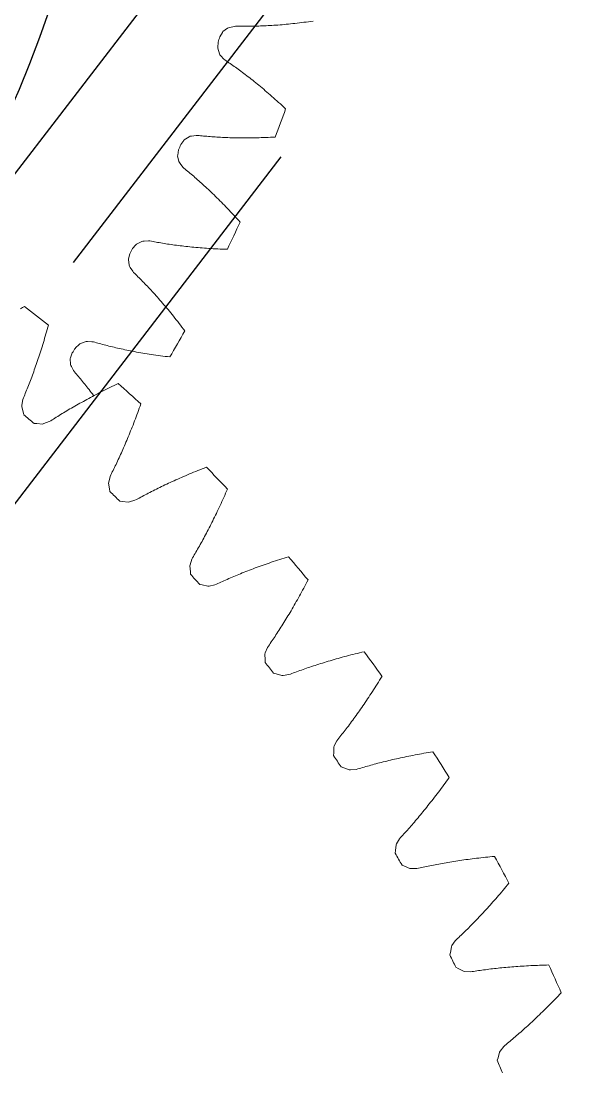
# Model space of a CAD drawing. Header units: millimetres. Extents: x 278858 to 279223, y 218711 to 219074.
# Drawn here: x 279029.18 to 279043.9, y 218832.05 to 218859.87 of the extents above; entities that cross this region are included whole.
import ezdxf

# ---------------------------------------------------------------- set-up
doc = ezdxf.new("R2010")
doc.units = ezdxf.units.MM
doc.header["$LTSCALE"] = 2
doc.layers.add('AM_4', color=3, linetype='Continuous', lineweight=25)
doc.layers.add('AM_9', color=251, linetype='Continuous', lineweight=15)

msp = doc.modelspace()

# ---------------------------------------------------------------- linework, layer by layer
msp.add_circle((279001.271, 218869.828), 30.237)
at = {"layer": 'AM_4'}
for p, q in [((279046.388, 218874.12), (279030.559, 218853.479)), ((279036.991, 218866.233), (279021.163, 218845.591)), ((279036.052, 218856.28), (279020.224, 218835.639))]:
    msp.add_line(p, q, dxfattribs=at)
at = {"layer": 'AM_9'}
for p, q in [((279034.517, 218859.588), (279034.641, 218859.68)), ((279034.641, 218859.68), (279034.666, 218859.692)), ((279034.666, 218859.692), (279034.701, 218859.7)), ((279034.701, 218859.7), (279034.816, 218859.725)), ((279034.816, 218859.725), (279034.852, 218859.731)), ((279034.852, 218859.731), (279034.896, 218859.732)), ((279034.896, 218859.732), (279034.936, 218859.731)), ((279034.936, 218859.731), (279034.976, 218859.731)), ((279034.976, 218859.731), (279035.018, 218859.73)), ((279035.018, 218859.73), (279035.06, 218859.73)), ((279035.06, 218859.73), (279035.102, 218859.73)), ((279035.102, 218859.73), (279035.146, 218859.73)), ((279035.146, 218859.73), (279035.189, 218859.73)), ((279035.189, 218859.73), (279035.234, 218859.731)), ((279035.234, 218859.731), (279035.279, 218859.731)), ((279035.279, 218859.731), (279035.324, 218859.732)), ((279035.324, 218859.732), (279035.371, 218859.733)), ((279035.371, 218859.733), (279035.417, 218859.735)), ((279035.417, 218859.735), (279035.465, 218859.736)), ((279035.465, 218859.736), (279035.513, 218859.738)), ((279035.513, 218859.738), (279035.562, 218859.74)), ((279035.562, 218859.74), (279035.611, 218859.742)), ((279035.611, 218859.742), (279035.661, 218859.744)), ((279035.661, 218859.744), (279035.711, 218859.747)), ((279035.711, 218859.747), (279035.762, 218859.75)), ((279035.762, 218859.75), (279035.814, 218859.753)), ((279035.814, 218859.753), (279035.866, 218859.757)), ((279035.866, 218859.757), (279035.919, 218859.76)), ((279035.919, 218859.76), (279035.972, 218859.764)), ((279035.972, 218859.764), (279036.026, 218859.769)), ((279036.026, 218859.769), (279036.081, 218859.773)), ((279036.081, 218859.773), (279036.136, 218859.778)), ((279036.136, 218859.778), (279036.191, 218859.783)), ((279036.191, 218859.783), (279036.248, 218859.789)), ((279036.248, 218859.789), (279036.305, 218859.794)), ((279036.305, 218859.794), (279036.362, 218859.8)), ((279036.362, 218859.8), (279036.42, 218859.807)), ((279036.42, 218859.807), (279036.479, 218859.813)), ((279036.479, 218859.813), (279036.538, 218859.82)), ((279036.538, 218859.82), (279036.598, 218859.828)), ((279036.598, 218859.828), (279036.658, 218859.835)), ((279036.658, 218859.835), (279036.719, 218859.843)), ((279036.719, 218859.843), (279036.781, 218859.851)), ((279036.781, 218859.851), (279036.843, 218859.86)), ((279036.843, 218859.86), (279036.905, 218859.869)), ((279034.436, 218859.452), (279034.505, 218859.57)), ((279034.505, 218859.57), (279034.517, 218859.588)), ((279034.379, 218859.17), (279034.39, 218859.306)), ((279034.379, 218859.148), (279034.379, 218859.17)), ((279034.427, 218859.002), (279034.379, 218859.148)), ((279034.44, 218858.977), (279034.427, 218859.002)), ((279034.465, 218858.95), (279034.44, 218858.977)), ((279034.544, 218858.864), (279034.465, 218858.95)), ((279034.57, 218858.839), (279034.544, 218858.864)), ((279034.606, 218858.813), (279034.57, 218858.839)), ((279034.639, 218858.79), (279034.606, 218858.813)), ((279034.673, 218858.767), (279034.639, 218858.79)), ((279034.707, 218858.744), (279034.673, 218858.767)), ((279034.741, 218858.72), (279034.707, 218858.744)), ((279034.776, 218858.696), (279034.741, 218858.72)), ((279034.812, 218858.671), (279034.776, 218858.696)), ((279034.847, 218858.646), (279034.812, 218858.671)), ((279034.884, 218858.62), (279034.847, 218858.646)), ((279034.92, 218858.593), (279034.884, 218858.62)), ((279034.957, 218858.567), (279034.92, 218858.593)), ((279034.994, 218858.539), (279034.957, 218858.567)), ((279035.032, 218858.511), (279034.994, 218858.539)), ((279035.07, 218858.483), (279035.032, 218858.511)), ((279035.108, 218858.454), (279035.07, 218858.483)), ((279035.147, 218858.424), (279035.108, 218858.454)), ((279035.186, 218858.394), (279035.147, 218858.424)), ((279035.225, 218858.364), (279035.186, 218858.394)), ((279035.265, 218858.333), (279035.225, 218858.364)), ((279035.305, 218858.301), (279035.265, 218858.333)), ((279035.345, 218858.269), (279035.305, 218858.301)), ((279035.386, 218858.236), (279035.345, 218858.269)), ((279035.427, 218858.203), (279035.386, 218858.236)), ((279035.469, 218858.169), (279035.427, 218858.203)), ((279035.511, 218858.134), (279035.469, 218858.169)), ((279035.553, 218858.099), (279035.511, 218858.134)), ((279035.595, 218858.064), (279035.553, 218858.099)), ((279035.638, 218858.027), (279035.595, 218858.064)), ((279035.681, 218857.991), (279035.638, 218858.027)), ((279035.724, 218857.953), (279035.681, 218857.991)), ((279035.768, 218857.915), (279035.724, 218857.953)), ((279035.812, 218857.877), (279035.768, 218857.915)), ((279035.856, 218857.838), (279035.812, 218857.877)), ((279035.901, 218857.798), (279035.856, 218857.838)), ((279035.945, 218857.758), (279035.901, 218857.798)), ((279035.99, 218857.717), (279035.945, 218857.758)), ((279036.036, 218857.676), (279035.99, 218857.717)), ((279036.081, 218857.634), (279036.036, 218857.676)), ((279036.127, 218857.591), (279036.081, 218857.634)), ((279036.174, 218857.548), (279036.127, 218857.591)), ((279033.405, 218856.601), (279033.484, 218856.712)), ((279033.484, 218856.712), (279033.498, 218856.729)), ((279033.498, 218856.729), (279033.629, 218856.81)), ((279033.629, 218856.81), (279033.655, 218856.82)), ((279033.655, 218856.82), (279033.691, 218856.825)), ((279033.691, 218856.825), (279033.807, 218856.84)), ((279033.807, 218856.84), (279033.844, 218856.842)), ((279033.844, 218856.842), (279033.888, 218856.84)), ((279033.888, 218856.84), (279033.928, 218856.835)), ((279033.928, 218856.835), (279033.968, 218856.831)), ((279033.968, 218856.831), (279034.009, 218856.827)), ((279034.009, 218856.827), (279034.051, 218856.823)), ((279034.051, 218856.823), (279034.094, 218856.82)), ((279034.094, 218856.82), (279034.137, 218856.816)), ((279034.137, 218856.816), (279034.18, 218856.812)), ((279034.18, 218856.812), (279034.224, 218856.809)), ((279034.224, 218856.809), (279034.269, 218856.806)), ((279034.269, 218856.806), (279034.315, 218856.803)), ((279034.315, 218856.803), (279034.361, 218856.8)), ((279034.361, 218856.8), (279034.408, 218856.797)), ((279034.408, 218856.797), (279034.455, 218856.794)), ((279034.455, 218856.794), (279034.503, 218856.792)), ((279034.503, 218856.792), (279034.552, 218856.79)), ((279034.552, 218856.79), (279034.601, 218856.788)), ((279034.601, 218856.788), (279034.651, 218856.786)), ((279034.651, 218856.786), (279034.701, 218856.784)), ((279034.701, 218856.784), (279034.752, 218856.782)), ((279034.752, 218856.782), (279034.804, 218856.781)), ((279034.804, 218856.781), (279034.856, 218856.78)), ((279034.856, 218856.78), (279034.909, 218856.779)), ((279034.909, 218856.779), (279034.963, 218856.778)), ((279034.963, 218856.778), (279035.017, 218856.778)), ((279035.017, 218856.778), (279035.072, 218856.778)), ((279035.072, 218856.778), (279035.127, 218856.778)), ((279035.127, 218856.778), (279035.183, 218856.778)), ((279035.183, 218856.778), (279035.24, 218856.778)), ((279035.24, 218856.778), (279035.297, 218856.779)), ((279035.297, 218856.779), (279035.355, 218856.78)), ((279035.355, 218856.78), (279035.413, 218856.781)), ((279035.413, 218856.781), (279035.472, 218856.783)), ((279035.472, 218856.783), (279035.532, 218856.785)), ((279035.532, 218856.785), (279035.592, 218856.787)), ((279035.592, 218856.787), (279035.653, 218856.789)), ((279035.653, 218856.789), (279035.714, 218856.792)), ((279035.714, 218856.792), (279035.776, 218856.794)), ((279035.776, 218856.794), (279035.839, 218856.798)), ((279035.839, 218856.798), (279035.902, 218856.801)), ((279033.322, 218856.303), (279033.324, 218856.325)), ((279033.324, 218856.325), (279033.347, 218856.46)), ((279033.357, 218856.153), (279033.322, 218856.303)), ((279033.368, 218856.128), (279033.357, 218856.153)), ((279033.39, 218856.099), (279033.368, 218856.128)), ((279033.462, 218856.006), (279033.39, 218856.099)), ((279033.486, 218855.978), (279033.462, 218856.006)), ((279033.519, 218855.949), (279033.486, 218855.978)), ((279033.55, 218855.924), (279033.519, 218855.949)), ((279033.582, 218855.898), (279033.55, 218855.924)), ((279033.614, 218855.872), (279033.582, 218855.898)), ((279033.646, 218855.845), (279033.614, 218855.872)), ((279033.679, 218855.818), (279033.646, 218855.845)), ((279033.712, 218855.79), (279033.679, 218855.818)), ((279033.745, 218855.762), (279033.712, 218855.79)), ((279033.779, 218855.733), (279033.745, 218855.762)), ((279033.813, 218855.703), (279033.779, 218855.733)), ((279033.847, 218855.673), (279033.813, 218855.703)), ((279033.882, 218855.643), (279033.847, 218855.673)), ((279033.917, 218855.612), (279033.882, 218855.643)), ((279033.952, 218855.58), (279033.917, 218855.612)), ((279033.988, 218855.548), (279033.952, 218855.58)), ((279034.024, 218855.515), (279033.988, 218855.548)), ((279034.06, 218855.482), (279034.024, 218855.515)), ((279034.097, 218855.448), (279034.06, 218855.482)), ((279034.134, 218855.414), (279034.097, 218855.448)), ((279034.171, 218855.378), (279034.134, 218855.414)), ((279034.208, 218855.343), (279034.171, 218855.378)), ((279034.246, 218855.307), (279034.208, 218855.343)), ((279034.284, 218855.27), (279034.246, 218855.307)), ((279034.322, 218855.232), (279034.284, 218855.27)), ((279034.361, 218855.195), (279034.322, 218855.232)), ((279034.4, 218855.156), (279034.361, 218855.195)), ((279034.439, 218855.117), (279034.4, 218855.156)), ((279034.479, 218855.077), (279034.439, 218855.117)), ((279034.518, 218855.037), (279034.479, 218855.077)), ((279034.558, 218854.996), (279034.518, 218855.037)), ((279034.598, 218854.954), (279034.558, 218854.996)), ((279034.639, 218854.912), (279034.598, 218854.954)), ((279034.679, 218854.869), (279034.639, 218854.912)), ((279034.72, 218854.826), (279034.679, 218854.869)), ((279034.761, 218854.782), (279034.72, 218854.826)), ((279034.803, 218854.737), (279034.761, 218854.782)), ((279034.844, 218854.692), (279034.803, 218854.737)), ((279034.886, 218854.646), (279034.844, 218854.692)), ((279034.928, 218854.6), (279034.886, 218854.646)), ((279034.97, 218854.552), (279034.928, 218854.6)), ((279032.13, 218853.85), (279032.218, 218853.954)), ((279032.218, 218853.954), (279032.234, 218853.97)), ((279032.234, 218853.97), (279032.371, 218854.039)), ((279032.371, 218854.039), (279032.398, 218854.047)), ((279032.398, 218854.047), (279032.434, 218854.049)), ((279032.434, 218854.049), (279032.552, 218854.054)), ((279032.552, 218854.054), (279032.588, 218854.053)), ((279032.588, 218854.053), (279032.632, 218854.046)), ((279032.632, 218854.046), (279032.671, 218854.039)), ((279032.671, 218854.039), (279032.711, 218854.031)), ((279032.711, 218854.031), (279032.752, 218854.023)), ((279032.752, 218854.023), (279032.793, 218854.016)), ((279032.793, 218854.016), (279032.835, 218854.008)), ((279032.835, 218854.008), (279032.877, 218854.001)), ((279032.877, 218854.001), (279032.921, 218853.994)), ((279032.921, 218853.994), (279032.964, 218853.986)), ((279032.964, 218853.986), (279033.009, 218853.979)), ((279033.009, 218853.979), (279033.054, 218853.972)), ((279033.054, 218853.972), (279033.1, 218853.965)), ((279033.1, 218853.965), (279033.146, 218853.958)), ((279033.146, 218853.958), (279033.193, 218853.952)), ((279033.193, 218853.952), (279033.24, 218853.945)), ((279033.24, 218853.945), (279033.289, 218853.939)), ((279033.289, 218853.939), (279033.338, 218853.932)), ((279033.338, 218853.932), (279033.387, 218853.926)), ((279033.387, 218853.926), (279033.437, 218853.92)), ((279033.437, 218853.92), (279033.488, 218853.914)), ((279033.488, 218853.914), (279033.539, 218853.908)), ((279033.539, 218853.908), (279033.591, 218853.902)), ((279033.591, 218853.902), (279033.644, 218853.897)), ((279033.644, 218853.897), (279033.697, 218853.892)), ((279033.697, 218853.892), (279033.751, 218853.886)), ((279033.751, 218853.886), (279033.806, 218853.881)), ((279033.806, 218853.881), (279033.861, 218853.877)), ((279033.861, 218853.877), (279033.917, 218853.872)), ((279033.917, 218853.872), (279033.973, 218853.867)), ((279033.973, 218853.867), (279034.03, 218853.863)), ((279034.03, 218853.863), (279034.088, 218853.859)), ((279034.088, 218853.859), (279034.146, 218853.855)), ((279034.146, 218853.855), (279034.205, 218853.852)), ((279034.205, 218853.852), (279034.264, 218853.848)), ((279034.264, 218853.848), (279034.325, 218853.845)), ((279034.325, 218853.845), (279034.385, 218853.842)), ((279034.385, 218853.842), (279034.447, 218853.839)), ((279034.447, 218853.839), (279034.509, 218853.837)), ((279034.509, 218853.837), (279034.571, 218853.834)), ((279034.571, 218853.834), (279034.635, 218853.832)), ((279032.021, 218853.561), (279032.025, 218853.583)), ((279032.043, 218853.409), (279032.021, 218853.561)), ((279032.025, 218853.583), (279032.059, 218853.715)), ((279032.052, 218853.382), (279032.043, 218853.409)), ((279032.071, 218853.351), (279032.052, 218853.382)), ((279032.135, 218853.253), (279032.071, 218853.351)), ((279032.156, 218853.223), (279032.135, 218853.253)), ((279032.187, 218853.192), (279032.156, 218853.223)), ((279032.215, 218853.164), (279032.187, 218853.192)), ((279032.245, 218853.135), (279032.215, 218853.164)), ((279032.274, 218853.106), (279032.245, 218853.135)), ((279032.304, 218853.077), (279032.274, 218853.106)), ((279032.334, 218853.047), (279032.304, 218853.077)), ((279032.365, 218853.016), (279032.334, 218853.047)), ((279032.395, 218852.985), (279032.365, 218853.016)), ((279032.427, 218852.953), (279032.395, 218852.985)), ((279032.458, 218852.921), (279032.427, 218852.953)), ((279032.489, 218852.888), (279032.458, 218852.921)), ((279032.521, 218852.855), (279032.489, 218852.888)), ((279032.554, 218852.821), (279032.521, 218852.855)), ((279032.586, 218852.786), (279032.554, 218852.821)), ((279032.619, 218852.751), (279032.586, 218852.786)), ((279032.652, 218852.715), (279032.619, 218852.751)), ((279032.685, 218852.679), (279032.652, 218852.715)), ((279032.719, 218852.642), (279032.685, 218852.679)), ((279032.752, 218852.604), (279032.719, 218852.642)), ((279032.786, 218852.566), (279032.752, 218852.604)), ((279032.82, 218852.527), (279032.786, 218852.566)), ((279032.855, 218852.488), (279032.82, 218852.527)), ((279032.89, 218852.448), (279032.855, 218852.488)), ((279032.925, 218852.407), (279032.89, 218852.448)), ((279029.22, 218852.293), (279029.167, 218852.262)), ((279029.274, 218852.323), (279029.22, 218852.293)), ((279032.96, 218852.366), (279032.925, 218852.407)), ((279032.995, 218852.324), (279032.96, 218852.366)), ((279033.031, 218852.282), (279032.995, 218852.324)), ((279033.067, 218852.239), (279033.031, 218852.282)), ((279033.103, 218852.195), (279033.067, 218852.239)), ((279033.139, 218852.151), (279033.103, 218852.195)), ((279033.175, 218852.106), (279033.139, 218852.151)), ((279033.212, 218852.061), (279033.175, 218852.106)), ((279033.249, 218852.014), (279033.212, 218852.061)), ((279033.285, 218851.968), (279033.249, 218852.014)), ((279033.323, 218851.92), (279033.285, 218851.968)), ((279033.36, 218851.872), (279033.323, 218851.92)), ((279033.397, 218851.823), (279033.36, 218851.872)), ((279029.824, 218851.536), (279029.841, 218851.593)), ((279029.841, 218851.593), (279029.858, 218851.651)), ((279029.858, 218851.651), (279029.874, 218851.71)), ((279029.874, 218851.71), (279029.891, 218851.769)), ((279029.891, 218851.769), (279029.907, 218851.828)), ((279033.435, 218851.774), (279033.397, 218851.823)), ((279033.473, 218851.724), (279033.435, 218851.774)), ((279033.511, 218851.673), (279033.473, 218851.724)), ((279029.74, 218851.257), (279029.757, 218851.312)), ((279029.757, 218851.312), (279029.774, 218851.367)), ((279029.774, 218851.367), (279029.791, 218851.423)), ((279029.791, 218851.423), (279029.808, 218851.479)), ((279029.808, 218851.479), (279029.824, 218851.536)), ((279030.62, 218851.222), (279030.717, 218851.318)), ((279030.717, 218851.318), (279030.734, 218851.332)), ((279030.734, 218851.332), (279030.877, 218851.389)), ((279030.877, 218851.389), (279030.904, 218851.394)), ((279030.904, 218851.394), (279030.941, 218851.393)), ((279030.941, 218851.393), (279031.058, 218851.387)), ((279031.058, 218851.387), (279031.094, 218851.384)), ((279031.094, 218851.384), (279031.137, 218851.373)), ((279031.137, 218851.373), (279031.175, 218851.362)), ((279031.175, 218851.362), (279031.214, 218851.351)), ((279031.214, 218851.351), (279031.254, 218851.34)), ((279031.254, 218851.34), (279031.295, 218851.329)), ((279031.295, 218851.329), (279031.336, 218851.318)), ((279031.336, 218851.318), (279031.378, 218851.307)), ((279031.378, 218851.307), (279031.42, 218851.296)), ((279029.655, 218850.992), (279029.672, 218851.044)), ((279029.672, 218851.044), (279029.689, 218851.097)), ((279029.689, 218851.097), (279029.706, 218851.15)), ((279029.706, 218851.15), (279029.723, 218851.203)), ((279029.723, 218851.203), (279029.74, 218851.257)), ((279030.492, 218850.964), (279030.538, 218851.093)), ((279031.42, 218851.296), (279031.463, 218851.285)), ((279031.463, 218851.285), (279031.507, 218851.274)), ((279031.507, 218851.274), (279031.551, 218851.263)), ((279031.551, 218851.263), (279031.596, 218851.252)), ((279031.596, 218851.252), (279031.641, 218851.241)), ((279031.641, 218851.241), (279031.688, 218851.23)), ((279031.688, 218851.23), (279031.734, 218851.219)), ((279031.734, 218851.219), (279031.782, 218851.209)), ((279031.782, 218851.209), (279031.83, 218851.198)), ((279031.83, 218851.198), (279031.879, 218851.187)), ((279031.879, 218851.187), (279031.928, 218851.177)), ((279031.928, 218851.177), (279031.978, 218851.167)), ((279031.978, 218851.167), (279032.029, 218851.156)), ((279032.029, 218851.156), (279032.08, 218851.146)), ((279032.08, 218851.146), (279032.132, 218851.136)), ((279032.132, 218851.136), (279032.185, 218851.126)), ((279032.185, 218851.126), (279032.238, 218851.116)), ((279032.238, 218851.116), (279032.292, 218851.107)), ((279032.292, 218851.107), (279032.347, 218851.097)), ((279032.347, 218851.097), (279032.402, 218851.087)), ((279032.402, 218851.087), (279032.457, 218851.078)), ((279032.457, 218851.078), (279032.514, 218851.069)), ((279032.514, 218851.069), (279032.571, 218851.06)), ((279032.571, 218851.06), (279032.629, 218851.051)), ((279032.629, 218851.051), (279032.687, 218851.042)), ((279032.687, 218851.042), (279032.746, 218851.033)), ((279032.746, 218851.033), (279032.806, 218851.025)), ((279032.806, 218851.025), (279032.866, 218851.017)), ((279029.57, 218850.74), (279029.587, 218850.789)), ((279029.587, 218850.789), (279029.604, 218850.839)), ((279029.604, 218850.839), (279029.621, 218850.89)), ((279029.621, 218850.89), (279029.638, 218850.941)), ((279029.638, 218850.941), (279029.655, 218850.992)), ((279030.486, 218850.943), (279030.492, 218850.964)), ((279030.495, 218850.789), (279030.486, 218850.943)), ((279030.501, 218850.762), (279030.495, 218850.789)), ((279030.518, 218850.73), (279030.501, 218850.762)), ((279032.866, 218851.017), (279032.927, 218851.009)), ((279032.927, 218851.009), (279032.988, 218851.001)), ((279032.988, 218851.001), (279033.051, 218850.993)), ((279033.051, 218850.993), (279033.114, 218850.985)), ((279029.467, 218850.454), (279029.484, 218850.501)), ((279029.484, 218850.501), (279029.501, 218850.547)), ((279029.501, 218850.547), (279029.518, 218850.595)), ((279029.518, 218850.595), (279029.535, 218850.643)), ((279029.535, 218850.643), (279029.552, 218850.691)), ((279029.552, 218850.691), (279029.57, 218850.74)), ((279030.573, 218850.626), (279030.518, 218850.73)), ((279030.592, 218850.595), (279030.573, 218850.626)), ((279030.619, 218850.56), (279030.592, 218850.595)), ((279030.645, 218850.53), (279030.619, 218850.56)), ((279030.672, 218850.499), (279030.645, 218850.53)), ((279030.699, 218850.468), (279030.672, 218850.499)), ((279030.726, 218850.436), (279030.699, 218850.468)), ((279029.348, 218850.145), (279029.364, 218850.188)), ((279029.364, 218850.188), (279029.381, 218850.231)), ((279029.381, 218850.231), (279029.398, 218850.275)), ((279029.398, 218850.275), (279029.416, 218850.319)), ((279029.416, 218850.319), (279029.433, 218850.364)), ((279029.433, 218850.364), (279029.45, 218850.409)), ((279029.45, 218850.409), (279029.467, 218850.454)), ((279030.753, 218850.403), (279030.726, 218850.436)), ((279030.781, 218850.37), (279030.753, 218850.403)), ((279030.809, 218850.336), (279030.781, 218850.37)), ((279030.837, 218850.302), (279030.809, 218850.336)), ((279030.866, 218850.267), (279030.837, 218850.302)), ((279030.894, 218850.232), (279030.866, 218850.267)), ((279030.923, 218850.196), (279030.894, 218850.232)), ((279030.952, 218850.159), (279030.923, 218850.196)), ((279031.586, 218850.201), (279031.532, 218850.175)), ((279031.64, 218850.228), (279031.586, 218850.201)), ((279031.696, 218850.254), (279031.64, 218850.228)), ((279031.751, 218850.281), (279031.696, 218850.254)), ((279029.247, 218849.901), (279029.263, 218849.94)), ((279029.263, 218849.94), (279029.28, 218849.98)), ((279029.28, 218849.98), (279029.297, 218850.021)), ((279029.297, 218850.021), (279029.314, 218850.062)), ((279029.314, 218850.062), (279029.331, 218850.103)), ((279029.331, 218850.103), (279029.348, 218850.145)), ((279030.982, 218850.122), (279030.952, 218850.159)), ((279031.02, 218849.913), (279030.972, 218849.887)), ((279031.011, 218850.084), (279030.982, 218850.122)), ((279031.041, 218850.045), (279031.011, 218850.084)), ((279031.069, 218849.939), (279031.02, 218849.913)), ((279031.071, 218850.006), (279031.041, 218850.045)), ((279031.118, 218849.965), (279031.069, 218849.939)), ((279031.101, 218849.966), (279031.071, 218850.006)), ((279031.106, 218849.959), (279031.101, 218849.966)), ((279031.168, 218849.991), (279031.118, 218849.965)), ((279031.218, 218850.017), (279031.168, 218849.991)), ((279031.269, 218850.043), (279031.218, 218850.017)), ((279031.321, 218850.07), (279031.269, 218850.043)), ((279031.373, 218850.096), (279031.321, 218850.07)), ((279031.425, 218850.122), (279031.373, 218850.096)), ((279031.478, 218850.148), (279031.425, 218850.122)), ((279031.532, 218850.175), (279031.478, 218850.148)), ((279029.202, 218849.676), (279029.205, 218849.709)), ((279029.239, 218849.527), (279029.202, 218849.676)), ((279029.205, 218849.709), (279029.232, 218849.86)), ((279029.232, 218849.86), (279029.247, 218849.901)), ((279030.518, 218849.633), (279030.475, 218849.609)), ((279030.561, 218849.658), (279030.518, 218849.633)), ((279030.604, 218849.684), (279030.561, 218849.658)), ((279030.648, 218849.709), (279030.604, 218849.684)), ((279030.693, 218849.734), (279030.648, 218849.709)), ((279030.738, 218849.759), (279030.693, 218849.734)), ((279030.784, 218849.785), (279030.738, 218849.759)), ((279030.83, 218849.81), (279030.784, 218849.785)), ((279030.877, 218849.836), (279030.83, 218849.81)), ((279030.924, 218849.862), (279030.877, 218849.836)), ((279030.972, 218849.887), (279030.924, 218849.862)), ((279032.307, 218849.627), (279032.328, 218849.685)), ((279032.328, 218849.685), (279032.348, 218849.743)), ((279029.254, 218849.459), (279029.239, 218849.527)), ((279030.077, 218849.366), (279030.04, 218849.342)), ((279030.115, 218849.39), (279030.077, 218849.366)), ((279030.153, 218849.413), (279030.115, 218849.39)), ((279030.191, 218849.437), (279030.153, 218849.413)), ((279030.23, 218849.461), (279030.191, 218849.437)), ((279030.27, 218849.486), (279030.23, 218849.461)), ((279030.31, 218849.51), (279030.27, 218849.486)), ((279030.35, 218849.534), (279030.31, 218849.51)), ((279030.391, 218849.559), (279030.35, 218849.534)), ((279030.433, 218849.584), (279030.391, 218849.559)), ((279030.475, 218849.609), (279030.433, 218849.584)), ((279032.204, 218849.347), (279032.225, 218849.402)), ((279032.225, 218849.402), (279032.246, 218849.457)), ((279032.246, 218849.457), (279032.266, 218849.513)), ((279032.266, 218849.513), (279032.287, 218849.57)), ((279032.287, 218849.57), (279032.307, 218849.627)), ((279029.601, 218849.223), (279029.532, 218849.226)), ((279029.754, 218849.212), (279029.601, 218849.223)), ((279029.786, 218849.221), (279029.754, 218849.212)), ((279029.93, 218849.274), (279029.786, 218849.221)), ((279029.968, 218849.296), (279029.93, 218849.274)), ((279030.004, 218849.319), (279029.968, 218849.296)), ((279030.04, 218849.342), (279030.004, 218849.319)), ((279032.08, 218849.028), (279032.101, 218849.08)), ((279032.101, 218849.08), (279032.122, 218849.132)), ((279032.122, 218849.132), (279032.142, 218849.185)), ((279032.142, 218849.185), (279032.163, 218849.239)), ((279032.163, 218849.239), (279032.184, 218849.293)), ((279032.184, 218849.293), (279032.204, 218849.347)), ((279031.977, 218848.777), (279031.998, 218848.827)), ((279031.998, 218848.827), (279032.018, 218848.876)), ((279032.018, 218848.876), (279032.039, 218848.926)), ((279032.039, 218848.926), (279032.06, 218848.977)), ((279032.06, 218848.977), (279032.08, 218849.028)), ((279031.854, 218848.494), (279031.875, 218848.54)), ((279031.875, 218848.54), (279031.895, 218848.586)), ((279031.895, 218848.586), (279031.915, 218848.633)), ((279031.915, 218848.633), (279031.936, 218848.681)), ((279031.936, 218848.681), (279031.957, 218848.729)), ((279031.957, 218848.729), (279031.977, 218848.777)), ((279031.733, 218848.229), (279031.753, 218848.272)), ((279031.753, 218848.272), (279031.773, 218848.315)), ((279031.773, 218848.315), (279031.793, 218848.359)), ((279031.793, 218848.359), (279031.813, 218848.403)), ((279031.813, 218848.403), (279031.834, 218848.448)), ((279031.834, 218848.448), (279031.854, 218848.494)), ((279031.594, 218847.943), (279031.614, 218847.982)), ((279031.614, 218847.982), (279031.633, 218848.022)), ((279031.633, 218848.022), (279031.653, 218848.062)), ((279031.653, 218848.062), (279031.673, 218848.103)), ((279031.673, 218848.103), (279031.693, 218848.145)), ((279031.693, 218848.145), (279031.713, 218848.186)), ((279031.713, 218848.186), (279031.733, 218848.229)), ((279033.854, 218847.98), (279033.799, 218847.958)), ((279033.91, 218848.003), (279033.854, 218847.98)), ((279033.966, 218848.025), (279033.91, 218848.003)), ((279034.023, 218848.048), (279033.966, 218848.025)), ((279034.08, 218848.07), (279034.023, 218848.048)), ((279031.5, 218847.678), (279031.538, 218847.826)), ((279031.538, 218847.826), (279031.555, 218847.866)), ((279031.555, 218847.866), (279031.575, 218847.904)), ((279031.575, 218847.904), (279031.594, 218847.943)), ((279033.177, 218847.688), (279033.128, 218847.666)), ((279033.226, 218847.71), (279033.177, 218847.688)), ((279033.275, 218847.733), (279033.226, 218847.71)), ((279033.325, 218847.755), (279033.275, 218847.733)), ((279033.376, 218847.778), (279033.325, 218847.755)), ((279033.427, 218847.8), (279033.376, 218847.778)), ((279033.478, 218847.822), (279033.427, 218847.8)), ((279033.53, 218847.845), (279033.478, 218847.822)), ((279033.583, 218847.868), (279033.53, 218847.845)), ((279033.636, 218847.89), (279033.583, 218847.868)), ((279033.69, 218847.913), (279033.636, 218847.89)), ((279033.744, 218847.935), (279033.69, 218847.913)), ((279033.799, 218847.958), (279033.744, 218847.935)), ((279031.495, 218847.645), (279031.5, 218847.678)), ((279031.522, 218847.494), (279031.495, 218847.645)), ((279031.532, 218847.425), (279031.522, 218847.494)), ((279032.631, 218847.424), (279032.589, 218847.402)), ((279032.673, 218847.446), (279032.631, 218847.424)), ((279032.717, 218847.467), (279032.673, 218847.446)), ((279032.76, 218847.489), (279032.717, 218847.467)), ((279032.804, 218847.511), (279032.76, 218847.489)), ((279032.849, 218847.533), (279032.804, 218847.511)), ((279032.894, 218847.555), (279032.849, 218847.533)), ((279032.94, 218847.577), (279032.894, 218847.555)), ((279032.986, 218847.599), (279032.94, 218847.577)), ((279033.033, 218847.621), (279032.986, 218847.599)), ((279033.081, 218847.643), (279033.033, 218847.621)), ((279033.128, 218847.666), (279033.081, 218847.643)), ((279034.589, 218847.38), (279034.614, 218847.436)), ((279034.614, 218847.436), (279034.638, 218847.492)), ((279031.861, 218847.166), (279031.792, 218847.173)), ((279032.013, 218847.144), (279031.861, 218847.166)), ((279032.046, 218847.151), (279032.013, 218847.144)), ((279032.193, 218847.194), (279032.046, 218847.151)), ((279032.232, 218847.212), (279032.193, 218847.194)), ((279032.27, 218847.233), (279032.232, 218847.212)), ((279032.308, 218847.254), (279032.27, 218847.233)), ((279032.346, 218847.275), (279032.308, 218847.254)), ((279032.386, 218847.296), (279032.346, 218847.275)), ((279032.425, 218847.317), (279032.386, 218847.296)), ((279032.465, 218847.338), (279032.425, 218847.317)), ((279032.506, 218847.359), (279032.465, 218847.338)), ((279032.547, 218847.381), (279032.506, 218847.359)), ((279032.589, 218847.402), (279032.547, 218847.381)), ((279034.467, 218847.107), (279034.492, 218847.161)), ((279034.492, 218847.161), (279034.516, 218847.215)), ((279034.516, 218847.215), (279034.54, 218847.269)), ((279034.54, 218847.269), (279034.565, 218847.324)), ((279034.565, 218847.324), (279034.589, 218847.38)), ((279034.321, 218846.798), (279034.345, 218846.849)), ((279034.345, 218846.849), (279034.37, 218846.899)), ((279034.37, 218846.899), (279034.394, 218846.951)), ((279034.394, 218846.951), (279034.418, 218847.002)), ((279034.418, 218847.002), (279034.443, 218847.055)), ((279034.443, 218847.055), (279034.467, 218847.107)), ((279034.201, 218846.555), (279034.225, 218846.603)), ((279034.225, 218846.603), (279034.249, 218846.651)), ((279034.249, 218846.651), (279034.273, 218846.7)), ((279034.273, 218846.7), (279034.297, 218846.749)), ((279034.297, 218846.749), (279034.321, 218846.798)), ((279034.058, 218846.281), (279034.082, 218846.325)), ((279034.082, 218846.325), (279034.105, 218846.37)), ((279034.105, 218846.37), (279034.129, 218846.416)), ((279034.129, 218846.416), (279034.153, 218846.462)), ((279034.153, 218846.462), (279034.177, 218846.508)), ((279034.177, 218846.508), (279034.201, 218846.555)), ((279033.896, 218845.984), (279033.919, 218846.025)), ((279033.919, 218846.025), (279033.942, 218846.066)), ((279033.942, 218846.066), (279033.965, 218846.108)), ((279033.965, 218846.108), (279033.988, 218846.151)), ((279033.988, 218846.151), (279034.011, 218846.193)), ((279034.011, 218846.193), (279034.035, 218846.237)), ((279034.035, 218846.237), (279034.058, 218846.281)), ((279033.738, 218845.712), (279033.761, 218845.75)), ((279033.761, 218845.75), (279033.783, 218845.787)), ((279033.783, 218845.787), (279033.805, 218845.826)), ((279033.805, 218845.826), (279033.828, 218845.865)), ((279033.828, 218845.865), (279033.85, 218845.904)), ((279033.85, 218845.904), (279033.873, 218845.944)), ((279033.873, 218845.944), (279033.896, 218845.984)), ((279033.641, 218845.459), (279033.648, 218845.491)), ((279033.657, 218845.306), (279033.641, 218845.459)), ((279033.648, 218845.491), (279033.696, 218845.637)), ((279033.696, 218845.637), (279033.716, 218845.675)), ((279033.716, 218845.675), (279033.738, 218845.712)), ((279035.526, 218845.46), (279035.474, 218845.441)), ((279035.578, 218845.479), (279035.526, 218845.46)), ((279035.631, 218845.498), (279035.578, 218845.479)), ((279035.685, 218845.517), (279035.631, 218845.498)), ((279035.739, 218845.536), (279035.685, 218845.517)), ((279035.794, 218845.554), (279035.739, 218845.536)), ((279035.849, 218845.573), (279035.794, 218845.554)), ((279035.904, 218845.592), (279035.849, 218845.573)), ((279035.961, 218845.61), (279035.904, 218845.592)), ((279036.017, 218845.629), (279035.961, 218845.61)), ((279036.075, 218845.648), (279036.017, 218845.629)), ((279036.132, 218845.666), (279036.075, 218845.648)), ((279036.191, 218845.685), (279036.132, 218845.666)), ((279036.249, 218845.703), (279036.191, 218845.685)), ((279033.662, 218845.237), (279033.657, 218845.306)), ((279034.847, 218845.197), (279034.802, 218845.178)), ((279034.892, 218845.215), (279034.847, 218845.197)), ((279034.938, 218845.234), (279034.892, 218845.215)), ((279034.984, 218845.253), (279034.938, 218845.234)), ((279035.03, 218845.272), (279034.984, 218845.253)), ((279035.078, 218845.29), (279035.03, 218845.272)), ((279035.125, 218845.309), (279035.078, 218845.29)), ((279035.174, 218845.328), (279035.125, 218845.309)), ((279035.222, 218845.347), (279035.174, 218845.328)), ((279035.272, 218845.366), (279035.222, 218845.347)), ((279035.321, 218845.385), (279035.272, 218845.366)), ((279035.372, 218845.404), (279035.321, 218845.385)), ((279035.423, 218845.422), (279035.372, 218845.404)), ((279035.474, 218845.441), (279035.423, 218845.422)), ((279033.973, 218844.955), (279033.905, 218844.968)), ((279034.123, 218844.924), (279033.973, 218844.955)), ((279034.156, 218844.927), (279034.123, 218844.924)), ((279034.306, 218844.96), (279034.156, 218844.927)), ((279034.346, 218844.976), (279034.306, 218844.96)), ((279034.385, 218844.994), (279034.346, 218844.976)), ((279034.424, 218845.012), (279034.385, 218844.994)), ((279034.464, 218845.031), (279034.424, 218845.012)), ((279034.505, 218845.049), (279034.464, 218845.031)), ((279034.546, 218845.067), (279034.505, 218845.049)), ((279034.587, 218845.085), (279034.546, 218845.067)), ((279034.629, 218845.104), (279034.587, 218845.085)), ((279034.672, 218845.122), (279034.629, 218845.104)), ((279034.715, 218845.141), (279034.672, 218845.122)), ((279034.758, 218845.159), (279034.715, 218845.141)), ((279034.802, 218845.178), (279034.758, 218845.159)), ((279036.653, 218844.872), (279036.681, 218844.925)), ((279036.681, 218844.925), (279036.709, 218844.979)), ((279036.709, 218844.979), (279036.738, 218845.033)), ((279036.738, 218845.033), (279036.766, 218845.088)), ((279036.512, 218844.614), (279036.54, 218844.665)), ((279036.54, 218844.665), (279036.568, 218844.716)), ((279036.568, 218844.716), (279036.596, 218844.767)), ((279036.596, 218844.767), (279036.624, 218844.819)), ((279036.624, 218844.819), (279036.653, 218844.872)), ((279036.346, 218844.322), (279036.373, 218844.37)), ((279036.373, 218844.37), (279036.401, 218844.417)), ((279036.401, 218844.417), (279036.429, 218844.466)), ((279036.429, 218844.466), (279036.456, 218844.515)), ((279036.456, 218844.515), (279036.484, 218844.564)), ((279036.484, 218844.564), (279036.512, 218844.614)), ((279036.183, 218844.049), (279036.21, 218844.093)), ((279036.21, 218844.093), (279036.237, 218844.138)), ((279036.237, 218844.138), (279036.264, 218844.183)), ((279036.264, 218844.183), (279036.291, 218844.229)), ((279036.291, 218844.229), (279036.318, 218844.275)), ((279036.318, 218844.275), (279036.346, 218844.322)), ((279035.997, 218843.754), (279036.024, 218843.794)), ((279036.024, 218843.794), (279036.05, 218843.836)), ((279036.05, 218843.836), (279036.076, 218843.877)), ((279036.076, 218843.877), (279036.103, 218843.919)), ((279036.103, 218843.919), (279036.129, 218843.962)), ((279036.129, 218843.962), (279036.156, 218844.005)), ((279036.156, 218844.005), (279036.183, 218844.049)), ((279035.818, 218843.483), (279035.844, 218843.52)), ((279035.844, 218843.52), (279035.869, 218843.558)), ((279035.869, 218843.558), (279035.894, 218843.596)), ((279035.894, 218843.596), (279035.92, 218843.635)), ((279035.92, 218843.635), (279035.946, 218843.674)), ((279035.946, 218843.674), (279035.971, 218843.714)), ((279035.971, 218843.714), (279035.997, 218843.754)), ((279035.638, 218843.161), (279035.697, 218843.303)), ((279035.697, 218843.303), (279035.719, 218843.339)), ((279035.719, 218843.339), (279035.744, 218843.375)), ((279035.744, 218843.375), (279035.769, 218843.41)), ((279035.769, 218843.41), (279035.793, 218843.447)), ((279035.793, 218843.447), (279035.818, 218843.483)), ((279035.629, 218843.129), (279035.638, 218843.161)), ((279035.634, 218842.975), (279035.629, 218843.129)), ((279035.635, 218842.906), (279035.634, 218842.975)), ((279037.404, 218842.968), (279037.352, 218842.953)), ((279037.456, 218842.983), (279037.404, 218842.968)), ((279037.51, 218842.999), (279037.456, 218842.983)), ((279037.563, 218843.014), (279037.51, 218842.999)), ((279037.617, 218843.029), (279037.563, 218843.014)), ((279037.672, 218843.044), (279037.617, 218843.029)), ((279037.727, 218843.059), (279037.672, 218843.044)), ((279037.783, 218843.074), (279037.727, 218843.059)), ((279037.839, 218843.089), (279037.783, 218843.074)), ((279037.896, 218843.103), (279037.839, 218843.089)), ((279037.954, 218843.118), (279037.896, 218843.103)), ((279038.011, 218843.133), (279037.954, 218843.118)), ((279038.07, 218843.147), (279038.011, 218843.133)), ((279038.129, 218843.162), (279038.07, 218843.147)), ((279038.188, 218843.176), (279038.129, 218843.162)), ((279038.248, 218843.19), (279038.188, 218843.176)), ((279036.547, 218842.69), (279036.504, 218842.675)), ((279036.59, 218842.706), (279036.547, 218842.69)), ((279036.634, 218842.721), (279036.59, 218842.706)), ((279036.678, 218842.737), (279036.634, 218842.721)), ((279036.723, 218842.752), (279036.678, 218842.737)), ((279036.768, 218842.768), (279036.723, 218842.752)), ((279036.814, 218842.783), (279036.768, 218842.768)), ((279036.86, 218842.799), (279036.814, 218842.783)), ((279036.907, 218842.814), (279036.86, 218842.799)), ((279036.954, 218842.829), (279036.907, 218842.814)), ((279037.002, 218842.845), (279036.954, 218842.829)), ((279037.05, 218842.86), (279037.002, 218842.845)), ((279037.099, 218842.876), (279037.05, 218842.86)), ((279037.149, 218842.891), (279037.099, 218842.876)), ((279037.199, 218842.907), (279037.149, 218842.891)), ((279037.249, 218842.922), (279037.199, 218842.907)), ((279037.3, 218842.937), (279037.249, 218842.922)), ((279037.352, 218842.953), (279037.3, 218842.937)), ((279035.925, 218842.603), (279035.858, 218842.621)), ((279036.073, 218842.561), (279035.925, 218842.603)), ((279036.106, 218842.563), (279036.073, 218842.561)), ((279036.258, 218842.585), (279036.106, 218842.563)), ((279036.299, 218842.598), (279036.258, 218842.585)), ((279036.339, 218842.613), (279036.299, 218842.598)), ((279036.379, 218842.629), (279036.339, 218842.613)), ((279036.421, 218842.644), (279036.379, 218842.629)), ((279036.462, 218842.659), (279036.421, 218842.644)), ((279036.504, 218842.675), (279036.462, 218842.659)), ((279038.624, 218842.384), (279038.656, 218842.436)), ((279038.656, 218842.436), (279038.688, 218842.488)), ((279038.688, 218842.488), (279038.721, 218842.54)), ((279038.434, 218842.086), (279038.466, 218842.134)), ((279038.466, 218842.134), (279038.497, 218842.183)), ((279038.497, 218842.183), (279038.529, 218842.233)), ((279038.529, 218842.233), (279038.561, 218842.283)), ((279038.561, 218842.283), (279038.592, 218842.333)), ((279038.592, 218842.333), (279038.624, 218842.384)), ((279038.248, 218841.806), (279038.279, 218841.851)), ((279038.279, 218841.851), (279038.31, 218841.897)), ((279038.31, 218841.897), (279038.341, 218841.944)), ((279038.341, 218841.944), (279038.372, 218841.99)), ((279038.372, 218841.99), (279038.403, 218842.038)), ((279038.403, 218842.038), (279038.434, 218842.086)), ((279038.066, 218841.545), (279038.096, 218841.587)), ((279038.096, 218841.587), (279038.126, 218841.63)), ((279038.126, 218841.63), (279038.157, 218841.673)), ((279038.157, 218841.673), (279038.187, 218841.717)), ((279038.187, 218841.717), (279038.217, 218841.761)), ((279038.217, 218841.761), (279038.248, 218841.806)), ((279037.861, 218841.263), (279037.89, 218841.302)), ((279037.89, 218841.302), (279037.919, 218841.341)), ((279037.919, 218841.341), (279037.948, 218841.381)), ((279037.948, 218841.381), (279037.977, 218841.421)), ((279037.977, 218841.421), (279038.007, 218841.462)), ((279038.007, 218841.462), (279038.037, 218841.503)), ((279038.037, 218841.503), (279038.066, 218841.545)), ((279037.636, 218840.971), (279037.663, 218841.006)), ((279037.663, 218841.006), (279037.691, 218841.041)), ((279037.691, 218841.041), (279037.719, 218841.077)), ((279037.719, 218841.077), (279037.747, 218841.113)), ((279037.747, 218841.113), (279037.775, 218841.15)), ((279037.775, 218841.15), (279037.804, 218841.187)), ((279037.804, 218841.187), (279037.832, 218841.225)), ((279037.832, 218841.225), (279037.861, 218841.263)), ((279037.461, 218840.697), (279037.529, 218840.834)), ((279037.529, 218840.834), (279037.555, 218840.869)), ((279037.555, 218840.869), (279037.582, 218840.903)), ((279037.582, 218840.903), (279037.609, 218840.937)), ((279037.609, 218840.937), (279037.636, 218840.971)), ((279037.44, 218840.443), (279037.444, 218840.512)), ((279037.444, 218840.512), (279037.45, 218840.666)), ((279037.45, 218840.666), (279037.461, 218840.697)), ((279039.538, 218840.449), (279039.482, 218840.438)), ((279039.595, 218840.46), (279039.538, 218840.449)), ((279039.652, 218840.471), (279039.595, 218840.46)), ((279039.71, 218840.482), (279039.652, 218840.471)), ((279039.768, 218840.493), (279039.71, 218840.482)), ((279039.827, 218840.503), (279039.768, 218840.493)), ((279039.886, 218840.514), (279039.827, 218840.503)), ((279039.946, 218840.524), (279039.886, 218840.514)), ((279040.006, 218840.534), (279039.946, 218840.524)), ((279040.067, 218840.544), (279040.006, 218840.534)), ((279038.379, 218840.176), (279038.335, 218840.164)), ((279038.424, 218840.189), (279038.379, 218840.176)), ((279038.469, 218840.201), (279038.424, 218840.189)), ((279038.514, 218840.213), (279038.469, 218840.201)), ((279038.561, 218840.226), (279038.514, 218840.213)), ((279038.607, 218840.238), (279038.561, 218840.226)), ((279038.655, 218840.25), (279038.607, 218840.238)), ((279038.702, 218840.262), (279038.655, 218840.25)), ((279038.751, 218840.275), (279038.702, 218840.262)), ((279038.8, 218840.287), (279038.751, 218840.275)), ((279038.849, 218840.299), (279038.8, 218840.287)), ((279038.899, 218840.311), (279038.849, 218840.299)), ((279038.949, 218840.323), (279038.899, 218840.311)), ((279039, 218840.335), (279038.949, 218840.323)), ((279039.052, 218840.346), (279039, 218840.335)), ((279039.104, 218840.358), (279039.052, 218840.346)), ((279039.156, 218840.37), (279039.104, 218840.358)), ((279039.209, 218840.381), (279039.156, 218840.37)), ((279039.263, 218840.393), (279039.209, 218840.381)), ((279039.317, 218840.404), (279039.263, 218840.393)), ((279039.371, 218840.416), (279039.317, 218840.404)), ((279039.426, 218840.427), (279039.371, 218840.416)), ((279039.482, 218840.438), (279039.426, 218840.427)), ((279037.708, 218840.121), (279037.642, 218840.143)), ((279037.853, 218840.068), (279037.708, 218840.121)), ((279037.886, 218840.068), (279037.853, 218840.068)), ((279038.039, 218840.079), (279037.886, 218840.068)), ((279038.081, 218840.089), (279038.039, 218840.079)), ((279038.122, 218840.102), (279038.081, 218840.089)), ((279038.163, 218840.114), (279038.122, 218840.102)), ((279038.205, 218840.127), (279038.163, 218840.114)), ((279038.248, 218840.139), (279038.205, 218840.127)), ((279038.291, 218840.152), (279038.248, 218840.139)), ((279038.335, 218840.164), (279038.291, 218840.152)), ((279040.28, 218839.569), (279040.315, 218839.617)), ((279040.315, 218839.617), (279040.35, 218839.665)), ((279040.35, 218839.665), (279040.386, 218839.714)), ((279040.386, 218839.714), (279040.421, 218839.763)), ((279040.421, 218839.763), (279040.457, 218839.813)), ((279040.457, 218839.813), (279040.493, 218839.863)), ((279040.072, 218839.294), (279040.106, 218839.339)), ((279040.106, 218839.339), (279040.141, 218839.384)), ((279040.141, 218839.384), (279040.175, 218839.429)), ((279040.175, 218839.429), (279040.21, 218839.476)), ((279040.21, 218839.476), (279040.245, 218839.522)), ((279040.245, 218839.522), (279040.28, 218839.569)), ((279039.87, 218839.037), (279039.903, 218839.079)), ((279039.903, 218839.079), (279039.936, 218839.121)), ((279039.936, 218839.121), (279039.97, 218839.163)), ((279039.97, 218839.163), (279040.004, 218839.207)), ((279040.004, 218839.207), (279040.038, 218839.25)), ((279040.038, 218839.25), (279040.072, 218839.294)), ((279039.641, 218838.76), (279039.673, 218838.798)), ((279039.673, 218838.798), (279039.705, 218838.837)), ((279039.705, 218838.837), (279039.738, 218838.876)), ((279039.738, 218838.876), (279039.771, 218838.916)), ((279039.771, 218838.916), (279039.803, 218838.956)), ((279039.803, 218838.956), (279039.836, 218838.996)), ((279039.836, 218838.996), (279039.87, 218839.037)), ((279039.391, 218838.473), (279039.422, 218838.507)), ((279039.422, 218838.507), (279039.453, 218838.542)), ((279039.453, 218838.542), (279039.484, 218838.577)), ((279039.484, 218838.577), (279039.515, 218838.613)), ((279039.515, 218838.613), (279039.546, 218838.649)), ((279039.546, 218838.649), (279039.577, 218838.686)), ((279039.577, 218838.686), (279039.609, 218838.723)), ((279039.609, 218838.723), (279039.641, 218838.76)), ((279039.108, 218838.112), (279039.185, 218838.244)), ((279039.185, 218838.244), (279039.213, 218838.277)), ((279039.213, 218838.277), (279039.242, 218838.309)), ((279039.242, 218838.309), (279039.272, 218838.341)), ((279039.272, 218838.341), (279039.301, 218838.373)), ((279039.301, 218838.373), (279039.331, 218838.406)), ((279039.331, 218838.406), (279039.361, 218838.439)), ((279039.361, 218838.439), (279039.391, 218838.473)), ((279039.078, 218837.929), (279039.094, 218838.082)), ((279039.094, 218838.082), (279039.108, 218838.112)), ((279039.069, 218837.86), (279039.078, 218837.929)), ((279040.776, 218837.667), (279040.722, 218837.659)), ((279040.829, 218837.675), (279040.776, 218837.667)), ((279040.884, 218837.683), (279040.829, 218837.675)), ((279040.938, 218837.691), (279040.884, 218837.683)), ((279040.993, 218837.698), (279040.938, 218837.691)), ((279041.049, 218837.706), (279040.993, 218837.698)), ((279041.106, 218837.713), (279041.049, 218837.706)), ((279041.162, 218837.72), (279041.106, 218837.713)), ((279041.22, 218837.727), (279041.162, 218837.72)), ((279041.277, 218837.734), (279041.22, 218837.727)), ((279041.336, 218837.741), (279041.277, 218837.734)), ((279041.395, 218837.747), (279041.336, 218837.741)), ((279041.454, 218837.754), (279041.395, 218837.747)), ((279041.514, 218837.76), (279041.454, 218837.754)), ((279041.574, 218837.766), (279041.514, 218837.76)), ((279041.635, 218837.772), (279041.574, 218837.766)), ((279041.696, 218837.778), (279041.635, 218837.772)), ((279039.314, 218837.52), (279039.25, 218837.546)), ((279039.454, 218837.457), (279039.314, 218837.52)), ((279039.487, 218837.454), (279039.454, 218837.457)), ((279039.641, 218837.455), (279039.487, 218837.454)), ((279039.683, 218837.463), (279039.641, 218837.455)), ((279039.725, 218837.472), (279039.683, 218837.463)), ((279039.768, 218837.482), (279039.725, 218837.472)), ((279039.81, 218837.491), (279039.768, 218837.482)), ((279039.854, 218837.501), (279039.81, 218837.491)), ((279039.898, 218837.51), (279039.854, 218837.501)), ((279039.942, 218837.519), (279039.898, 218837.51)), ((279039.987, 218837.529), (279039.942, 218837.519)), ((279040.032, 218837.538), (279039.987, 218837.529)), ((279040.078, 218837.547), (279040.032, 218837.538)), ((279040.125, 218837.556), (279040.078, 218837.547)), ((279040.172, 218837.565), (279040.125, 218837.556)), ((279040.219, 218837.574), (279040.172, 218837.565)), ((279040.267, 218837.583), (279040.219, 218837.574)), ((279040.316, 218837.592), (279040.267, 218837.583)), ((279040.365, 218837.601), (279040.316, 218837.592)), ((279040.414, 218837.609), (279040.365, 218837.601)), ((279040.464, 218837.618), (279040.414, 218837.609)), ((279040.515, 218837.626), (279040.464, 218837.618)), ((279040.566, 218837.635), (279040.515, 218837.626)), ((279040.618, 218837.643), (279040.566, 218837.635)), ((279040.67, 218837.651), (279040.618, 218837.643)), ((279040.722, 218837.659), (279040.67, 218837.651)), ((279041.841, 218836.79), (279041.879, 218836.835)), ((279041.879, 218836.835), (279041.918, 218836.881)), ((279041.918, 218836.881), (279041.957, 218836.927)), ((279041.957, 218836.927), (279041.996, 218836.974)), ((279041.996, 218836.974), (279042.035, 218837.021)), ((279042.035, 218837.021), (279042.074, 218837.069)), ((279041.614, 218836.53), (279041.652, 218836.572)), ((279041.652, 218836.572), (279041.689, 218836.615)), ((279041.689, 218836.615), (279041.727, 218836.658)), ((279041.727, 218836.658), (279041.765, 218836.702)), ((279041.765, 218836.702), (279041.803, 218836.746)), ((279041.803, 218836.746), (279041.841, 218836.79)), ((279041.359, 218836.25), (279041.395, 218836.288)), ((279041.395, 218836.288), (279041.431, 218836.327)), ((279041.431, 218836.327), (279041.467, 218836.367)), ((279041.467, 218836.367), (279041.504, 218836.407)), ((279041.504, 218836.407), (279041.54, 218836.448)), ((279041.54, 218836.448), (279041.577, 218836.489)), ((279041.577, 218836.489), (279041.614, 218836.53)), ((279041.113, 218835.993), (279041.147, 218836.028)), ((279041.147, 218836.028), (279041.182, 218836.064)), ((279041.182, 218836.064), (279041.217, 218836.1)), ((279041.217, 218836.1), (279041.252, 218836.137)), ((279041.252, 218836.137), (279041.287, 218836.174)), ((279041.287, 218836.174), (279041.323, 218836.211)), ((279041.323, 218836.211), (279041.359, 218836.25)), ((279040.813, 218835.696), (279040.846, 218835.727)), ((279040.846, 218835.727), (279040.878, 218835.759)), ((279040.878, 218835.759), (279040.911, 218835.791)), ((279040.911, 218835.791), (279040.944, 218835.823)), ((279040.944, 218835.823), (279040.977, 218835.856)), ((279040.977, 218835.856), (279041.011, 218835.89)), ((279041.011, 218835.89), (279041.045, 218835.923)), ((279041.045, 218835.923), (279041.079, 218835.958)), ((279041.079, 218835.958), (279041.113, 218835.993)), ((279040.57, 218835.418), (279040.657, 218835.545)), ((279040.657, 218835.545), (279040.687, 218835.576)), ((279040.687, 218835.576), (279040.718, 218835.605)), ((279040.718, 218835.605), (279040.749, 218835.635)), ((279040.749, 218835.635), (279040.781, 218835.665)), ((279040.781, 218835.665), (279040.813, 218835.696)), ((279040.514, 218835.17), (279040.527, 218835.238)), ((279040.527, 218835.238), (279040.554, 218835.389)), ((279040.554, 218835.389), (279040.57, 218835.418)), ((279042.65, 218834.887), (279042.592, 218834.884)), ((279042.708, 218834.89), (279042.65, 218834.887)), ((279042.767, 218834.893), (279042.708, 218834.89)), ((279042.826, 218834.895), (279042.767, 218834.893)), ((279042.885, 218834.897), (279042.826, 218834.895)), ((279042.946, 218834.899), (279042.885, 218834.897)), ((279043.006, 218834.901), (279042.946, 218834.899)), ((279043.067, 218834.903), (279043.006, 218834.901)), ((279043.129, 218834.905), (279043.067, 218834.903)), ((279040.734, 218834.813), (279040.672, 218834.844)), ((279040.87, 218834.741), (279040.734, 218834.813)), ((279040.903, 218834.736), (279040.87, 218834.741)), ((279041.056, 218834.726), (279040.903, 218834.736)), ((279041.099, 218834.73), (279041.056, 218834.726)), ((279041.141, 218834.737), (279041.099, 218834.73)), ((279041.184, 218834.743), (279041.141, 218834.737)), ((279041.228, 218834.75), (279041.184, 218834.743)), ((279041.272, 218834.756), (279041.228, 218834.75)), ((279041.316, 218834.763), (279041.272, 218834.756)), ((279041.361, 218834.769), (279041.316, 218834.763)), ((279041.406, 218834.775), (279041.361, 218834.769)), ((279041.452, 218834.781), (279041.406, 218834.775)), ((279041.499, 218834.787), (279041.452, 218834.781)), ((279041.546, 218834.793), (279041.499, 218834.787)), ((279041.593, 218834.799), (279041.546, 218834.793)), ((279041.641, 218834.804), (279041.593, 218834.799)), ((279041.69, 218834.81), (279041.641, 218834.804)), ((279041.739, 218834.815), (279041.69, 218834.81)), ((279041.788, 218834.821), (279041.739, 218834.815)), ((279041.838, 218834.826), (279041.788, 218834.821)), ((279041.889, 218834.831), (279041.838, 218834.826)), ((279041.94, 218834.836), (279041.889, 218834.831)), ((279041.991, 218834.841), (279041.94, 218834.836)), ((279042.044, 218834.845), (279041.991, 218834.841)), ((279042.096, 218834.85), (279042.044, 218834.845)), ((279042.149, 218834.854), (279042.096, 218834.85)), ((279042.203, 218834.858), (279042.149, 218834.854)), ((279042.257, 218834.863), (279042.203, 218834.858)), ((279042.312, 218834.867), (279042.257, 218834.863)), ((279042.367, 218834.87), (279042.312, 218834.867)), ((279042.422, 218834.874), (279042.367, 218834.87)), ((279042.478, 218834.878), (279042.422, 218834.874)), ((279042.535, 218834.881), (279042.478, 218834.878)), ((279042.592, 218834.884), (279042.535, 218834.881)), ((279043.329, 218834.038), (279043.371, 218834.081)), ((279043.371, 218834.081), (279043.414, 218834.126)), ((279043.414, 218834.126), (279043.456, 218834.171)), ((279043.041, 218833.745), (279043.081, 218833.785)), ((279043.081, 218833.785), (279043.122, 218833.826)), ((279043.122, 218833.826), (279043.163, 218833.867)), ((279043.163, 218833.867), (279043.204, 218833.909)), ((279043.204, 218833.909), (279043.246, 218833.952)), ((279043.246, 218833.952), (279043.287, 218833.994)), ((279043.287, 218833.994), (279043.329, 218834.038)), ((279042.763, 218833.476), (279042.802, 218833.513)), ((279042.802, 218833.513), (279042.841, 218833.55)), ((279042.841, 218833.55), (279042.881, 218833.588)), ((279042.881, 218833.588), (279042.92, 218833.627)), ((279042.92, 218833.627), (279042.96, 218833.666)), ((279042.96, 218833.666), (279043, 218833.705)), ((279043, 218833.705), (279043.041, 218833.745)), ((279042.459, 218833.197), (279042.496, 218833.23)), ((279042.496, 218833.23), (279042.534, 218833.264)), ((279042.534, 218833.264), (279042.571, 218833.298)), ((279042.571, 218833.298), (279042.609, 218833.333)), ((279042.609, 218833.333), (279042.647, 218833.368)), ((279042.647, 218833.368), (279042.685, 218833.404)), ((279042.685, 218833.404), (279042.724, 218833.44)), ((279042.724, 218833.44), (279042.763, 218833.476)), ((279042.137, 218832.918), (279042.172, 218832.947)), ((279042.172, 218832.947), (279042.207, 218832.977)), ((279042.207, 218832.977), (279042.242, 218833.007)), ((279042.242, 218833.007), (279042.278, 218833.038)), ((279042.278, 218833.038), (279042.313, 218833.069)), ((279042.313, 218833.069), (279042.349, 218833.1)), ((279042.349, 218833.1), (279042.386, 218833.132)), ((279042.386, 218833.132), (279042.422, 218833.164)), ((279042.422, 218833.164), (279042.459, 218833.197)), ((279041.841, 218832.629), (279041.936, 218832.749)), ((279041.936, 218832.749), (279041.968, 218832.778)), ((279041.968, 218832.778), (279042.001, 218832.806)), ((279042.001, 218832.806), (279042.035, 218832.833)), ((279042.035, 218832.833), (279042.069, 218832.861)), ((279042.069, 218832.861), (279042.103, 218832.889)), ((279042.103, 218832.889), (279042.137, 218832.918)), ((279041.767, 218832.385), (279041.786, 218832.452)), ((279041.786, 218832.452), (279041.823, 218832.601)), ((279041.823, 218832.601), (279041.841, 218832.629))]:
    msp.add_line(p, q, dxfattribs=at)
for centre, radius, start, end in [((279001.271, 218869.828), 34.75, 342.3744, 342.6256), ((279001.271, 218869.828), 37, 339.3849, 340.6151), ((279001.271, 218869.828), 34.75, 337.3744, 337.6256), ((279001.271, 218869.828), 37, 334.3849, 335.6151), ((279001.271, 218869.828), 34.75, 332.3744, 332.6256), ((279001.271, 218815.828), 46, 51.4996, 52.5004), ((279001.271, 218869.828), 37, 329.3849, 330.6151), ((279001.271, 218869.828), 34.75, 327.3744, 327.6256), ((279001.271, 218815.828), 46, 47.4996, 48.5004), ((279001.271, 218815.828), 43.75, 49.7628, 50.2372), ((279001.271, 218815.828), 46, 43.4996, 44.5004), ((279001.271, 218815.828), 43.75, 45.7628, 46.2372), ((279001.271, 218815.828), 46, 39.4996, 40.5004), ((279001.271, 218815.828), 43.75, 41.7628, 42.2372), ((279001.271, 218815.828), 46, 35.4996, 36.5004), ((279001.271, 218815.828), 43.75, 37.7628, 38.2372), ((279001.271, 218815.828), 46, 31.4996, 32.5004), ((279001.271, 218815.828), 43.75, 33.7628, 34.2372), ((279001.271, 218815.828), 43.75, 29.7628, 30.2372), ((279001.271, 218815.828), 46, 27.4996, 28.5004), ((279001.271, 218815.828), 43.75, 25.7628, 26.2372), ((279001.271, 218815.828), 46, 23.4996, 24.5004), ((279001.271, 218815.828), 43.75, 21.7628, 22.2372)]:
    msp.add_arc(centre, radius, start, end, dxfattribs=at)

doc.saveas('drawing.dxf')
